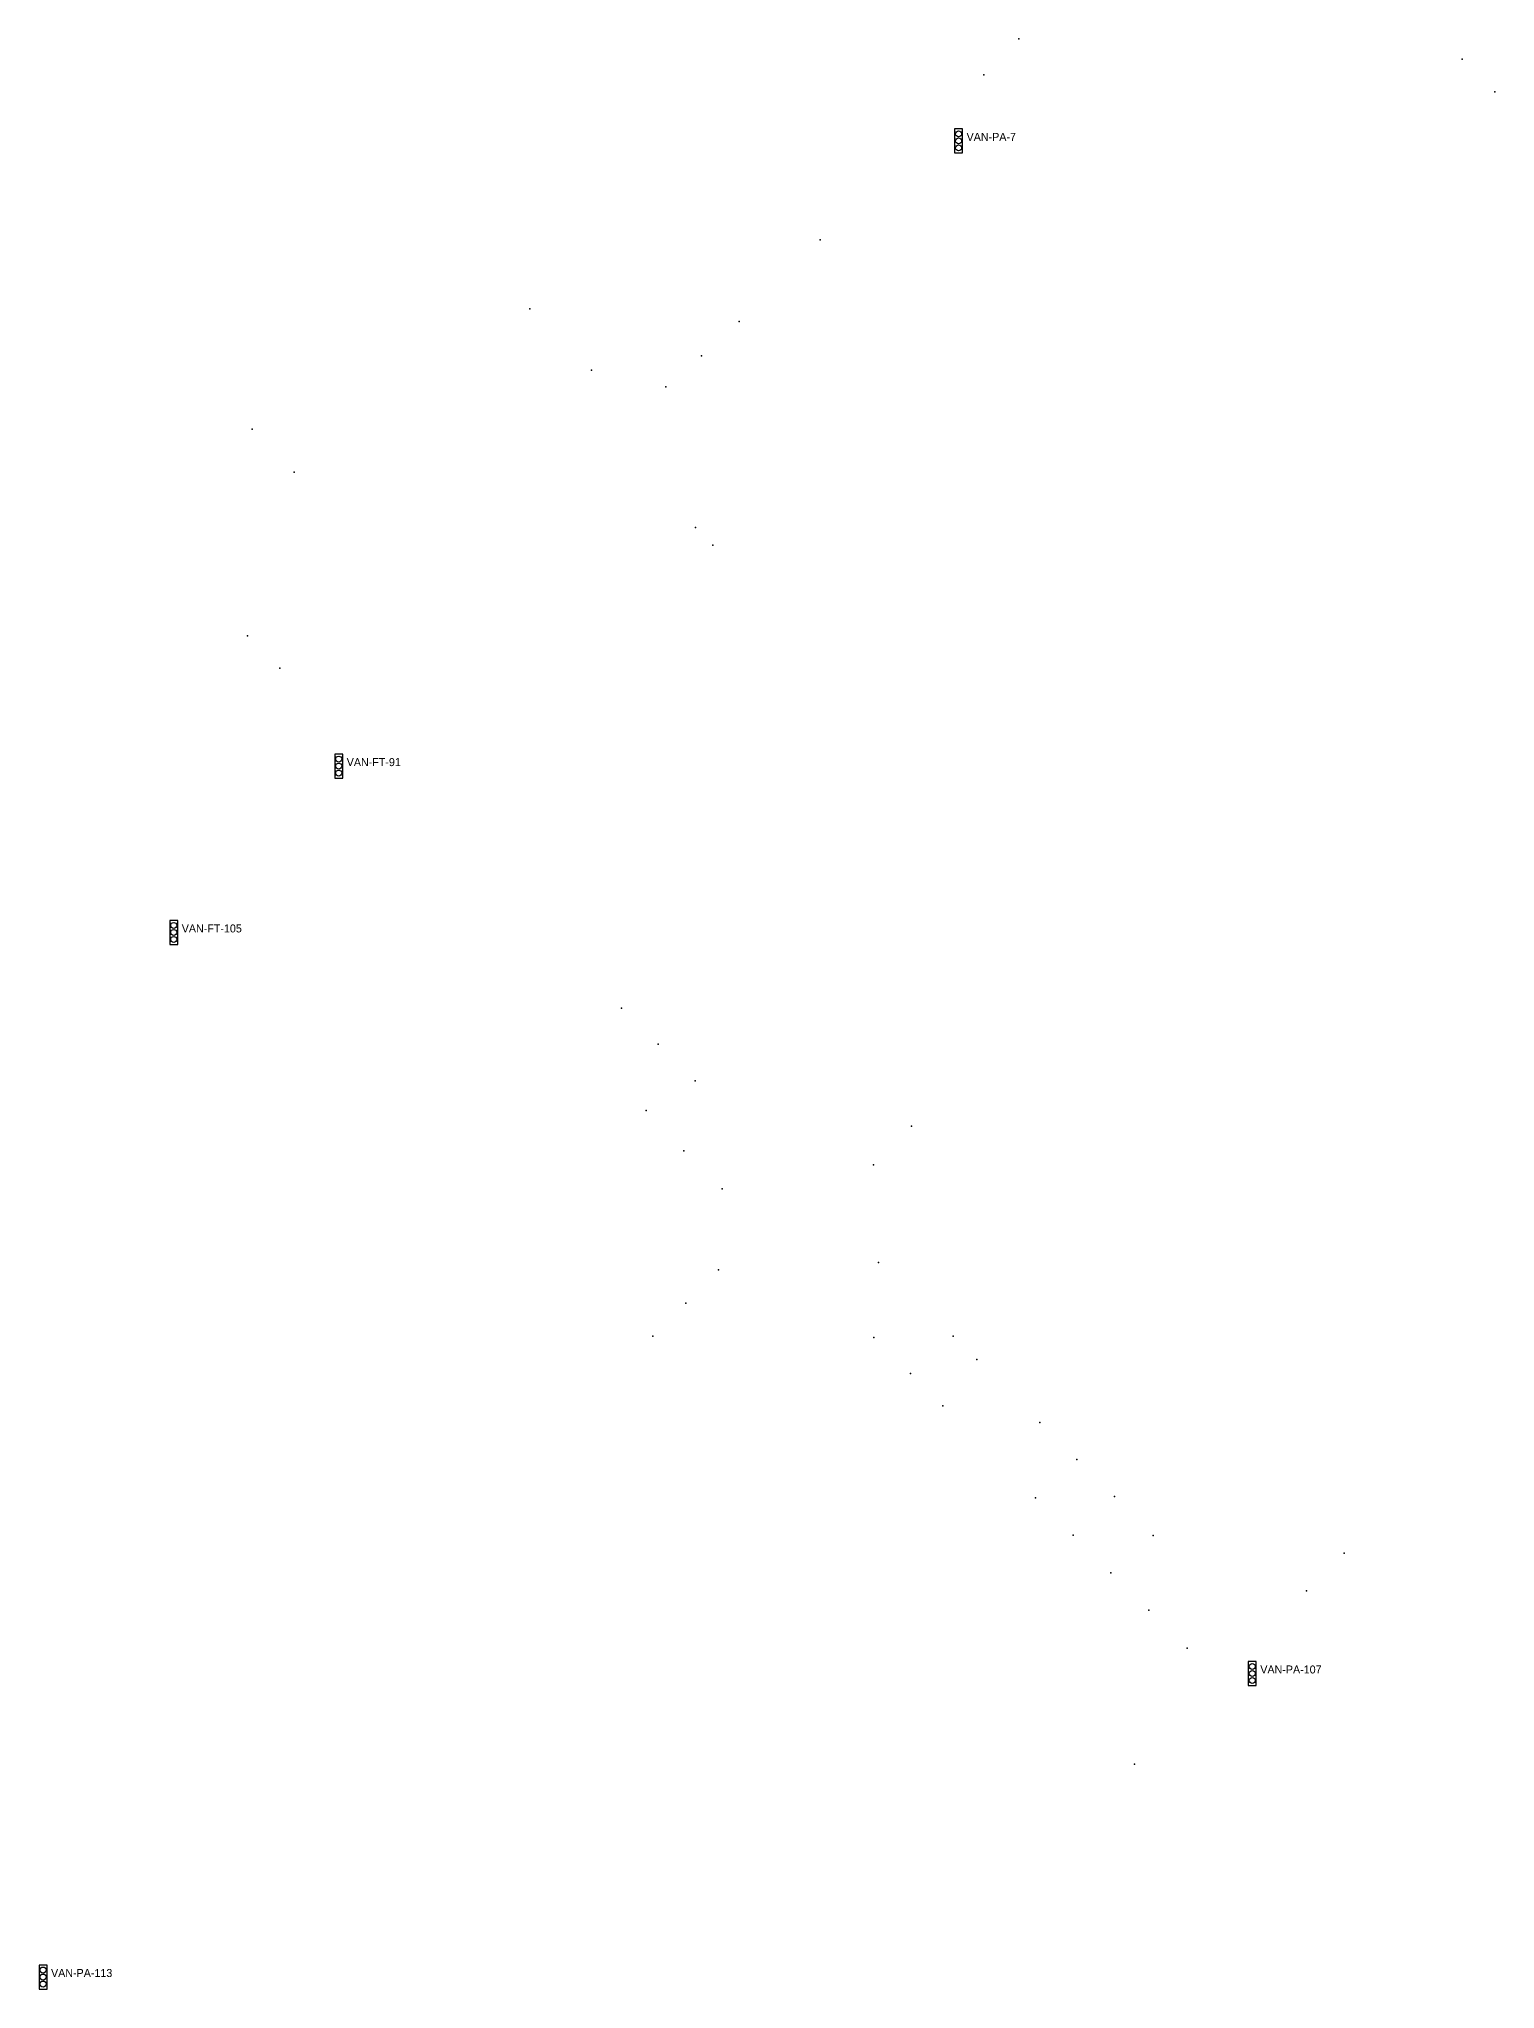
# Model space of a CAD drawing. Header units: inches. Extents: x 486474 to 494239, y 5455982 to 5460069.
# Drawn here: x 489612.6 to 489976.4, y 5459093.3 to 5459580.6 of the extents above; entities that cross this region are included whole.
import ezdxf

# ---------------------------------------------------------------- set-up
doc = ezdxf.new("R2010")
doc.units = ezdxf.units.IN
doc.header["$MEASUREMENT"] = 0
doc.layers.add('Parking Meters', color=10, linetype='Continuous')
doc.layers.add('Traffic Signals', color=10, linetype='Continuous')

msp = doc.modelspace()

# ---------------------------------------------------------------- linework, layer by layer
at = {"layer": 'Parking Meters', "color": 7}
for p in [(489857.45, 5459580.59), (489857.45, 5459580.59), (489968.22, 5459575.51), (489968.22, 5459575.51), (489848.64, 5459571.63), (489976.39, 5459567.42), (489807.79, 5459530.43), (489807.79, 5459530.43), (489735.2, 5459513.13), (489787.54, 5459509.97), (489787.54, 5459509.97), (489778.15, 5459501.44), (489778.15, 5459501.44), (489750.66, 5459497.83), (489769.21, 5459493.67), (489665.85, 5459483.08), (489665.85, 5459483.08), (489676.35, 5459472.32), (489776.61, 5459458.47), (489780.97, 5459454.08), (489664.71, 5459431.46), (489664.71, 5459431.46), (489672.74, 5459423.38), (489672.74, 5459423.38), (489758.17, 5459338.42), (489758.17, 5459338.42), (489767.3, 5459329.37), (489767.3, 5459329.37), (489776.56, 5459320.25), (489776.56, 5459320.25), (489764.33, 5459312.83), (489764.33, 5459312.83), (489830.6, 5459308.86), (489830.6, 5459308.86), (489773.72, 5459302.77), (489773.72, 5459302.77), (489821.07, 5459299.22), (489821.07, 5459299.22), (489783.26, 5459293.25), (489783.26, 5459293.25), (489782.4, 5459272.97), (489782.4, 5459272.97), (489822.38, 5459274.87), (489822.38, 5459274.87), (489774.2, 5459264.64), (489774.2, 5459264.64), (489765.97, 5459256.41), (489840.99, 5459256.38), (489840.99, 5459256.38), (489821.21, 5459256.11), (489821.21, 5459256.11), (489830.33, 5459247.07), (489830.33, 5459247.07), (489846.89, 5459250.61), (489838.46, 5459239.01), (489862.64, 5459234.86), (489862.64, 5459234.86), (489871.93, 5459225.61), (489871.93, 5459225.61), (489861.59, 5459216.04), (489861.59, 5459216.04), (489881.31, 5459216.34), (489881.31, 5459216.34), (489871, 5459206.66), (489871, 5459206.66), (489891.02, 5459206.57), (489891.02, 5459206.57), (489938.67, 5459202.21), (489938.67, 5459202.21), (489880.44, 5459197.3), (489880.44, 5459197.3), (489929.28, 5459192.74), (489929.28, 5459192.74), (489889.9, 5459187.95), (489889.9, 5459187.95), (489899.49, 5459178.41), (489886.33, 5459149.47), (489886.33, 5459149.47)]:
    msp.add_point(p, dxfattribs=at)
at = {"layer": 'Traffic Signals', "color": 1}
for points in [[(489841.36, 5459552.13), (489843.36, 5459552.13), (489843.36, 5459558.13), (489841.36, 5459558.13)], [(489686.47, 5459395.88), (489688.47, 5459395.88), (489688.47, 5459401.88), (489686.47, 5459401.88)], [(489645.25, 5459354.31), (489647.25, 5459354.31), (489647.25, 5459360.31), (489645.25, 5459360.31)], [(489914.75, 5459169.12), (489916.75, 5459169.12), (489916.75, 5459175.12), (489914.75, 5459175.12)], [(489612.59, 5459093.27), (489614.59, 5459093.27), (489614.59, 5459099.27), (489612.59, 5459099.27)]]:
    msp.add_lwpolyline(points, close=True, dxfattribs=at)
for centre in [(489842.36, 5459556.88), (489842.36, 5459555.13), (489842.36, 5459553.38), (489687.47, 5459400.63), (489687.47, 5459398.88), (489687.47, 5459397.13), (489646.25, 5459359.06), (489646.25, 5459357.31), (489646.25, 5459355.56), (489915.75, 5459173.87), (489915.75, 5459172.12), (489915.75, 5459170.37), (489613.59, 5459098.02), (489613.59, 5459096.27), (489613.59, 5459094.52)]:
    msp.add_circle(centre, 0.75, dxfattribs=at)

# ---------------------------------------------------------------- texts
for s, p in [('VAN-PA-7', (489844.36, 5459555.13)), ('VAN-FT-91', (489689.47, 5459398.88)), ('VAN-FT-105', (489648.25, 5459357.31)), ('VAN-PA-107', (489917.75, 5459172.12)), ('VAN-PA-113', (489615.59, 5459096.27))]:
    msp.add_text(s, height=2, dxfattribs=at).set_placement(p)

doc.saveas('drawing.dxf')
